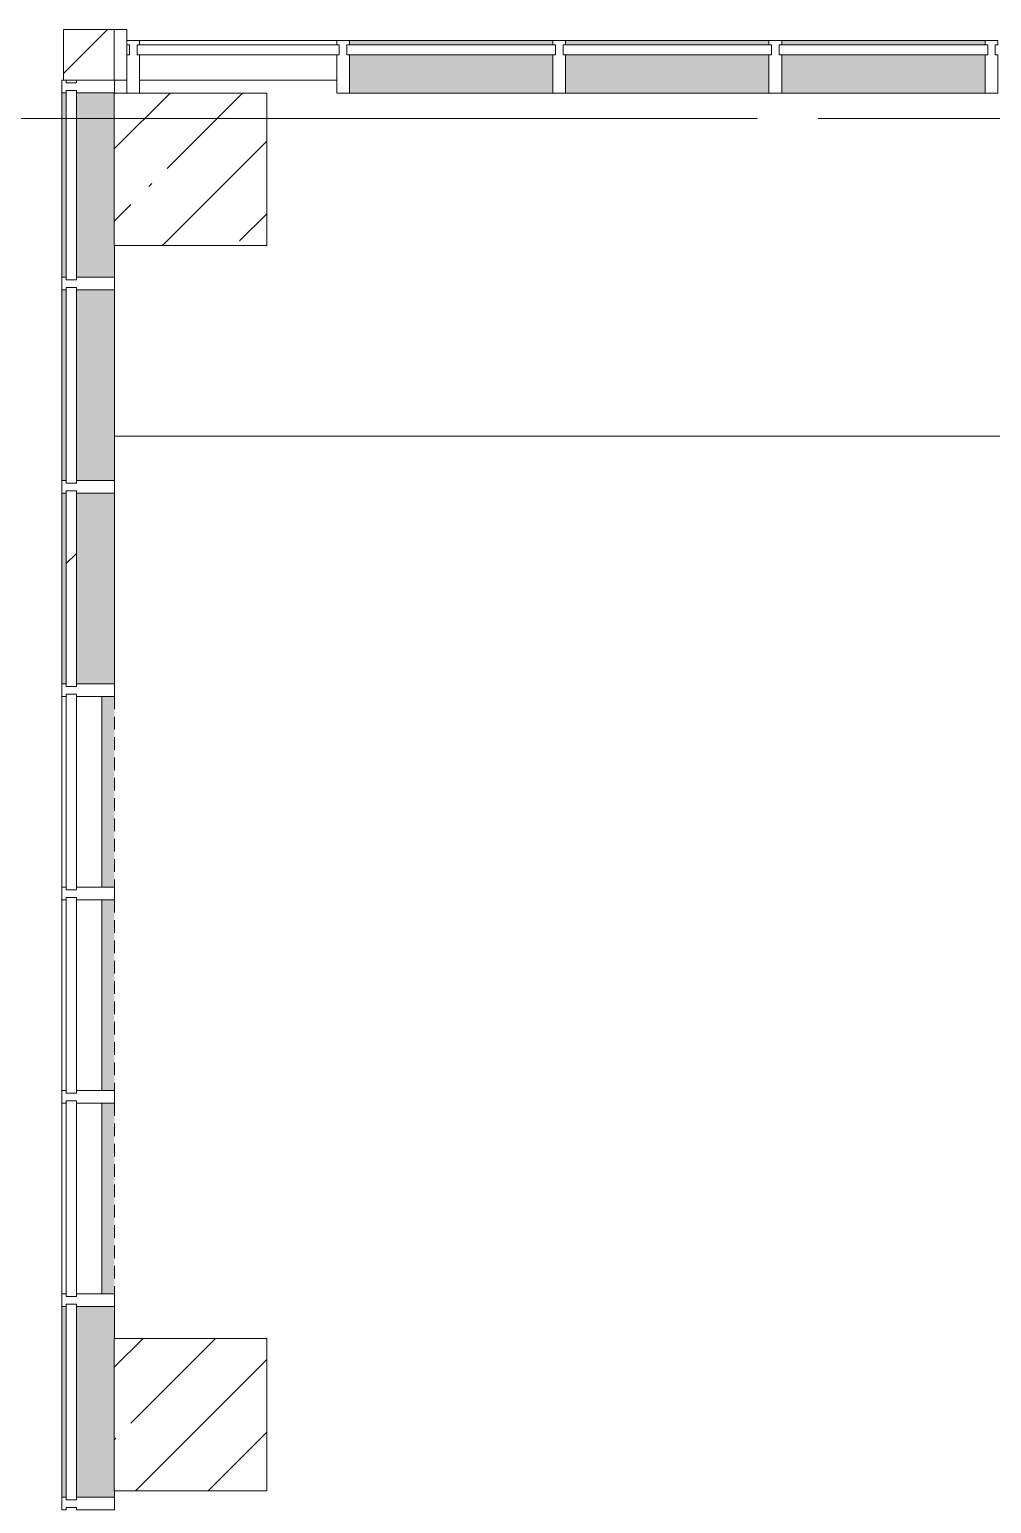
# Model space of a CAD drawing. Header units: millimetres. Extents: x 11693 to 241752, y -8553 to 29926.
# Drawn here: x 93467 to 97250, y 21550 to 27350 of the extents above; entities that cross this region are included whole.
import ezdxf

# ---------------------------------------------------------------- set-up
doc = ezdxf.new("R2010")
doc.units = ezdxf.units.MM
doc.linetypes.add('200_ШТРИХ__ш1_п0_6_', pattern=[80, 50, -30])
doc.linetypes.add('Осевая', pattern=[1587.5, 317.5, -238.125, 793.75, -238.125])
for name, color, linetype, lineweight in [('A-DETL-MBND', 7, '200_ШТРИХ__ш1_п0_6_', 9), ('A-GLAZ-CURT-2', 7, 'Continuous', 5), ('A-GLAZ-CWMG-2', 7, 'Continuous', 5), ('A-WALL-5', 7, 'Continuous', 5), ('S-COLS', 7, 'Continuous', 5), ('Оси', 7, 'Continuous', 9), ('Оси-2', 7, 'Осевая', 9)]:
    doc.layers.add(name, color=color, linetype=linetype, lineweight=lineweight)
doc.layers.add('A-FLOR-1', color=7, linetype='Continuous', lineweight=5, true_color=0xaaaaaa)
doc.layers.add('A-GLAZ-CWMG-4', color=7, linetype='Continuous', lineweight=5, true_color=0x383e42)

# ---------------------------------------------------------------- blocks, each defined once
blk = doc.blocks.new('Прямоугольный импост - Импост структурный с накладкой - 190мм-22856805-Общий план 2 этажа с размещением фрагментов 2_1-2_7')
at = {"layer": 'A-GLAZ-CWMG-2'}
for p, q in [((0, 17), (-50, 17)), ((-50, 17), (-50, 0)), ((-50, 0), (-40, 0)), ((-40, 0), (-40, -40)), ((-10, -40), (-10, 0)), ((-10, 0), (-0.1, 0)), ((0, 11.1), (0, 17)), ((-40, -40), (-50, -40)), ((-50, -40), (-50, -190)), ((-0.1, -40), (-10, -40)), ((-50, -190), (0, -190))]:
    blk.add_line(p, q, dxfattribs=at)
blk = doc.blocks.new('Системная панель - Стекло - 40мм-22858580-Общий план 2 этажа с размещением фрагментов 2_1-2_7')
at = {"layer": 'A-GLAZ-CURT-2'}
for p, q in [((372.5, 40), (-372.5, 40)), ((-372.5, 40), (-372.5, 0)), ((-372.5, 0), (372.5, 0)), ((372.5, 0), (372.5, 40))]:
    blk.add_line(p, q, dxfattribs=at)
blk = doc.blocks.new('Системная панель - Стекло - 40мм-V58-Общий план 2 этажа с размещением фрагментов 2_1-2_7')
at = {"layer": 'A-GLAZ-CURT-2'}
for p, q in [((385, 40), (-385, 40)), ((-385, 40), (-385, 0)), ((-385, 0), (385, 0)), ((385, 0), (385, 40))]:
    blk.add_line(p, q, dxfattribs=at)
blk = doc.blocks.new('Прямоугольный импост - Импост структурный с накладкой - 190мм-22856798-Общий план 2 этажа с размещением фрагментов 2_1-2_7')
at = {"layer": 'A-GLAZ-CWMG-2'}
for p, q in [((-25, 0), (-25, 17)), ((-25, 17), (25, 17)), ((-15, 0), (-25, 0)), ((-15, -40), (-15, 0)), ((25, 0), (15, 0)), ((15, 0), (15, -40)), ((25, 17), (25, 0)), ((-25, -190), (-25, -40)), ((-25, -40), (-15, -40)), ((15, -40), (25, -40)), ((25, -40), (25, -190)), ((25, -190), (-25, -190))]:
    blk.add_line(p, q, dxfattribs=at)
blk = doc.blocks.new('Прямоугольный импост - Импост структурный с накладкой - 160мм-22858437-Общий план 2 этажа с размещением фрагментов 2_1-2_7')
at = {"layer": 'A-GLAZ-CWMG-2'}
for p, q in [((3854.1, 23925.1), (3854.1, 23175.1)), ((4011.1, 23925.1), (4011.1, 23175.1))]:
    blk.add_line(p, q, dxfattribs=at)
blk = doc.blocks.new('Системная панель - Стекло - 40мм-V59-Общий план 2 этажа с размещением фрагментов 2_1-2_7')
at = {"layer": 'A-GLAZ-CURT-2'}
for p, q in [((385, 40), (-385, 40)), ((-385, 40), (-385, 0)), ((-385, 0), (385, 0)), ((385, 0), (385, 40))]:
    blk.add_line(p, q, dxfattribs=at)
blk = doc.blocks.new('Системная панель - Стекло - 40мм-V60-Общий план 2 этажа с размещением фрагментов 2_1-2_7')
at = {"layer": 'A-GLAZ-CURT-2'}
h = blk.add_hatch(dxfattribs=at)
h.set_pattern_fill('FP_70', color=256, style=0, pattern_type=2)
h.set_pattern_definition([(135, (23850.1, -4371.1), (-1414.21, -1414.21), [1000, -3000]), (135, (24350.1, -5371.1), (-1414.21, -1414.21), [3000, -1000]), (135, (24850.1, -3371.1), (-1414.21, -1414.21), [1000, -3000])])
h.paths.add_polyline_path([(385, 40), (-385, 40), (-385, 0), (385, 0)])
for p, q in [((385, 40), (-385, 40)), ((-385, 40), (-385, 0)), ((-385, 0), (385, 0)), ((385, 0), (385, 40))]:
    blk.add_line(p, q, dxfattribs=at)
blk = doc.blocks.new('Системная панель - Стекло - 40мм-22856069-Общий план 2 этажа с размещением фрагментов 2_1-2_7')
at = {"layer": 'A-GLAZ-CURT-2'}
for p, q in [((397.5, 0), (-397.5, 0)), ((-397.5, 0), (-397.5, -40)), ((397.5, -40), (397.5, 0)), ((-397.5, -40), (397.5, -40))]:
    blk.add_line(p, q, dxfattribs=at)
blk = doc.blocks.new('Прямоугольный импост - Импост структурный с накладкой - 160мм-22794259-Общий план 2 этажа с размещением фрагментов 2_1-2_7')
at = {"layer": 'A-GLAZ-CWMG-2'}
for p, q in [((4160, 27307), (4935, 27307)), ((4160, 27150), (4935, 27150))]:
    blk.add_line(p, q, dxfattribs=at)
blk = doc.blocks.new('Прямоугольный импост - Импост структурный с накладкой - 190мм-V64-Общий план 2 этажа с размещением фрагментов 2_1-2_7')
at = {"layer": 'A-GLAZ-CWMG-2'}
for p, q in [((-50, 190), (-50, 40)), ((0, 40), (0, 190)), ((-50, 40), (-40, 40)), ((-40, 0), (-50, 0)), ((-50, 0), (-50, -17)), ((-40, 40), (-40, 0)), ((-10, 0), (-10, 40)), ((-10, 40), (0, 40)), ((0, 0), (-10, 0)), ((0, -17), (0, 0)), ((-50, -17), (0, -17))]:
    blk.add_line(p, q, dxfattribs=at)
blk = doc.blocks.new('Системная панель - Стекло - 40мм-V92-Общий план 2 этажа с размещением фрагментов 2_1-2_7')
at = {"layer": 'A-GLAZ-CURT-2'}
h = blk.add_hatch(dxfattribs=at)
h.set_pattern_fill('FP_91', color=256, style=0, pattern_type=2)
h.set_pattern_definition([(135, (24650.1, -4371.1), (-1414.21, -1414.21), [1000, -3000]), (135, (25150.1, -5371.1), (-1414.21, -1414.21), [3000, -1000]), (135, (25650.1, -3371.1), (-1414.21, -1414.21), [1000, -3000])])
h.paths.add_polyline_path([(385, 40), (-385, 40), (-385, 0), (385, 0)])
for p, q in [((385, 40), (-385, 40)), ((-385, 40), (-385, 0)), ((-385, 0), (385, 0)), ((385, 0), (385, 40))]:
    blk.add_line(p, q, dxfattribs=at)
blk = doc.blocks.new('Прямоугольный импост - Импост структурный с накладкой - 190мм-V93-Общий план 2 этажа с размещением фрагментов 2_1-2_7')
at = {"layer": 'A-GLAZ-CWMG-4'}
for points in [[(3871.1, 24775.1), (3871.1, 25525.1), (3854.1, 25525.1), (3854.1, 24775.1)], [(4061.1, 24775.1), (4061.1, 25525.1), (3911.1, 25525.1), (3911.1, 24775.1)]]:
    blk.add_hatch(color=256, dxfattribs=at).paths.add_polyline_path(points)
at = {"layer": 'A-GLAZ-CWMG-2'}
for p, q in [((3854.1, 25525.1), (3854.1, 24775.1)), ((4061.1, 25525.1), (4061.1, 24775.1))]:
    blk.add_line(p, q, dxfattribs=at)
blk = doc.blocks.new('Прямоугольный импост - Импост структурный с накладкой - 190мм-22856065-Общий план 2 этажа с размещением фрагментов 2_1-2_7')
at = {"layer": 'A-GLAZ-CWMG-2'}
for p, q in [((-25, 40), (-25, 190)), ((-25, 190), (25, 190)), ((25, 190), (25, 40)), ((-15, 40), (-25, 40)), ((-25, -17), (-25, 0)), ((-25, 0), (-15, 0)), ((-15, 0), (-15, 40)), ((15, 40), (15, 0)), ((25, 40), (15, 40)), ((15, 0), (25, 0)), ((25, 0), (25, -17)), ((25, -17), (-25, -17))]:
    blk.add_line(p, q, dxfattribs=at)
blk = doc.blocks.new('Системная панель - Стекло - 40мм-V130-Общий план 2 этажа с размещением фрагментов 2_1-2_7')
at = {"layer": 'A-GLAZ-CURT-2'}
for p, q in [((410, 0), (-410, 0)), ((-410, 0), (-410, -40)), ((-410, -40), (410, -40)), ((410, -40), (410, 0))]:
    blk.add_line(p, q, dxfattribs=at)
blk = doc.blocks.new('Прямоугольный импост - Импост структурный с накладкой - 190мм-V97-Общий план 2 этажа с размещением фрагментов 2_1-2_7')
at = {"layer": 'A-GLAZ-CWMG-4'}
for points in [[(7535, 27290), (8335, 27290), (8335, 27307), (7535, 27307)], [(8335, 27100), (8335, 27250), (7535, 27250), (7535, 27100)]]:
    blk.add_hatch(color=256, dxfattribs=at).paths.add_polyline_path(points)
at = {"layer": 'A-GLAZ-CWMG-2'}
for p, q in [((7535, 27307), (8335, 27307)), ((7535, 27100), (8335, 27100))]:
    blk.add_line(p, q, dxfattribs=at)
blk = doc.blocks.new('Системная панель - Стекло - 40мм-V131-Общий план 2 этажа с размещением фрагментов 2_1-2_7')
at = {"layer": 'A-GLAZ-CURT-2'}
for p, q in [((410, 0), (-410, 0)), ((-410, 0), (-410, -40)), ((-410, -40), (410, -40)), ((410, -40), (410, 0))]:
    blk.add_line(p, q, dxfattribs=at)
blk = doc.blocks.new('Прямоугольный импост - Импост структурный с накладкой - 190мм-22858574-Общий план 2 этажа с размещением фрагментов 2_1-2_7')
at = {"layer": 'A-GLAZ-CWMG-4'}
for points in [[(3871.1, 26375.1), (3871.1, 27100.1), (3854.1, 27100.1), (3854.1, 26375.1)], [(4061.1, 26375.1), (4060, 27100.1), (3911.1, 27100.1), (3911.1, 26375.1), (4060, 26375.1)]]:
    blk.add_hatch(color=256, dxfattribs=at).paths.add_polyline_path(points)
at = {"layer": 'A-GLAZ-CWMG-2'}
for p, q in [((3854.1, 27100.1), (3854.1, 26375.1)), ((4061.1, 26500), (4061.1, 26375.1))]:
    blk.add_line(p, q, dxfattribs=at)
blk = doc.blocks.new('BSC_Колонна _Прямоугольная - 200х200-22401950-Общий план 2 этажа с размещением фрагментов 2_1-2_7')
at = {"layer": 'S-COLS'}
h = blk.add_hatch(dxfattribs=at)
h.set_pattern_fill('FP_141', color=256, style=0, pattern_type=2)
h.set_pattern_definition([(45, (-3960, -27250), (-176.7767, 176.7767), [])])
h.paths.add_polyline_path([(-100, -100), (100, -100), (100, 100), (-100, 100)])
for p, q in [((100, 100), (-100, 100)), ((-100, 100), (-100, -100)), ((100, -100), (100, 100)), ((-100, -100), (100, -100))]:
    blk.add_line(p, q, dxfattribs=at)
blk = doc.blocks.new('Системная панель - Стекло - 40мм-V143-Общий план 2 этажа с размещением фрагментов 2_1-2_7')
at = {"layer": 'A-GLAZ-CURT-2'}
h = blk.add_hatch(dxfattribs=at)
h.set_pattern_fill('FP_142', color=256, style=0, pattern_type=2)
h.set_pattern_definition([(45, (-6735, -26790), (-1414.21, 1414.21), [1000, -3000]), (45, (-7735, -27290), (-1414.21, 1414.21), [3000, -1000]), (45, (-5735, -27790), (-1414.21, 1414.21), [1000, -3000])])
h.paths.add_polyline_path([(410, -40), (410, 0), (-410, 0), (-410, -40)])
for p, q in [((410, 0), (-410, 0)), ((-410, 0), (-410, -40)), ((-410, -40), (410, -40)), ((410, -40), (410, 0))]:
    blk.add_line(p, q, dxfattribs=at)
blk = doc.blocks.new('Системная панель - Стекло - 40мм-V144-Общий план 2 этажа с размещением фрагментов 2_1-2_7')
at = {"layer": 'A-GLAZ-CURT-2'}
for p, q in [((385, 40), (-385, 40)), ((-385, 40), (-385, 0)), ((-385, 0), (385, 0)), ((385, 0), (385, 40))]:
    blk.add_line(p, q, dxfattribs=at)
blk = doc.blocks.new('BSC_Колонна _Прямоугольная - 600х600-V150-Общий план 2 этажа с размещением фрагментов 2_1-2_7')
at = {"layer": 'S-COLS'}
h = blk.add_hatch(dxfattribs=at)
h.set_pattern_fill('FP_146', color=256, style=0, pattern_type=2)
h.set_pattern_definition([(45, (-4360, -26800), (-285.123, 285.123), []), (45, (-4074.88, -26800), (-285.123, 285.123), [504.031, -100.806, 16.764, -84.042])])
h.paths.add_polyline_path([(300, -300), (300, 300), (-300, 300), (-300, -300), (-263.8, -300)])
for p, q in [((300, 300), (-300, 300)), ((-300, 300), (-300, -300)), ((300, -300), (300, 300)), ((-300, -300), (300, -300))]:
    blk.add_line(p, q, dxfattribs=at)
blk = doc.blocks.new('BSC_Колонна _Прямоугольная - 600х600-V151-Общий план 2 этажа с размещением фрагментов 2_1-2_7')
at = {"layer": 'S-COLS'}
h = blk.add_hatch(dxfattribs=at)
h.set_pattern_fill('FP_148', color=256, style=0, pattern_type=2)
h.set_pattern_definition([(45, (-4360, -21900), (-285.123, 285.123), []), (45, (-4074.88, -21900), (-285.123, 285.123), [504.031, -100.806, 16.764, -84.042])])
h.paths.add_polyline_path([(-300, -300), (300, -300), (300, 300), (-300, 300), (-300, -63.7)])
for p, q in [((300, 300), (-300, 300)), ((-300, 300), (-300, -300)), ((300, -300), (300, 300)), ((-300, -300), (300, -300))]:
    blk.add_line(p, q, dxfattribs=at)
blk = doc.blocks.new('Системная панель - Стекло - 40мм-V162-Общий план 2 этажа с размещением фрагментов 2_1-2_7')
at = {"layer": 'A-GLAZ-CURT-2'}
for p, q in [((385, 40), (-385, 40)), ((-385, 40), (-385, 0)), ((-385, 0), (385, 0)), ((385, 0), (385, 40))]:
    blk.add_line(p, q, dxfattribs=at)
blk = doc.blocks.new('Прямоугольный импост - Импост структурный с накладкой - 190мм-V163-Общий план 2 этажа с размещением фрагментов 2_1-2_7')
at = {"layer": 'A-GLAZ-CWMG-4'}
for points in [[(3871.1, 21575.1), (3871.1, 22325.1), (3854.1, 22325.1), (3854.1, 21575.1)], [(4061.1, 21575.1), (4060, 22325.1), (3911.1, 22325.1), (3911.1, 21575.1), (4060, 21575.1)]]:
    blk.add_hatch(color=256, dxfattribs=at).paths.add_polyline_path(points)
at = {"layer": 'A-GLAZ-CWMG-2'}
for p, q in [((3854.1, 22325.1), (3854.1, 21575.1)), ((4061.1, 22325.1), (4061.1, 22200)), ((4061.1, 21600), (4061.1, 21575.1))]:
    blk.add_line(p, q, dxfattribs=at)
blk = doc.blocks.new('Прямоугольный импост - Импост структурный с накладкой - 190мм-V181-Общий план 2 этажа с размещением фрагментов 2_1-2_7')
at = {"layer": 'A-DETL-MBND'}
blk.add_hatch(color=256, dxfattribs=at).paths.add_polyline_path([(4061.1, 23975.1), (4061.1, 24725.1), (4011.1, 24725.1), (4011.1, 23975.1)])
blk.add_line((4061.1, 24725.1), (4061.1, 23975.1), dxfattribs=at)

msp = doc.modelspace()

# ---------------------------------------------------------------- hatches: boundary and pattern name
at = {"layer": 'A-WALL-5'}
h = msp.add_hatch(dxfattribs=at)
h.set_pattern_fill('FP_59', color=256, style=0, pattern_type=2)
h.set_pattern_definition([(135, (89739.81, 0), (-176.7767, -176.7767), [])])
h.paths.add_polyline_path([(103449.8, 27150), (103449.8, 27350), (103200.1, 27350), (103200.1, 27150)])
h.paths.add_polyline_path([(93799.8, 27150), (93849.8, 27150), (93849.8, 27350), (93799.8, 27350)])

# ---------------------------------------------------------------- linework, layer by layer
at = {"layer": 'A-FLOR-1'}
msp.add_line((99449.8, 25750), (93800.9, 25750), dxfattribs=at)
at = {"layer": 'A-WALL-5'}
for p, q in [((93849.8, 27350), (93799.8, 27350)), ((93849.8, 27150), (93849.8, 27350)), ((93799.8, 27150), (93849.8, 27150))]:
    msp.add_line(p, q, dxfattribs=at)
at = {"layer": 'Оси'}
msp.add_line((83512.2, 27000), (96012.2, 27000), dxfattribs=at)
at = {"layer": 'Оси-2'}
msp.add_line((96012.2, 27000), (111099.8, 27000), dxfattribs=at)

# ---------------------------------------------------------------- block references
at = {"layer": 'A-DETL-MBND'}
for p in [(89739.8, 0), (89739.8, -800), (89739.8, -1600)]:
    msp.add_blockref('Прямоугольный импост - Импост структурный с накладкой - 190мм-V181-Общий план 2 этажа с размещением фрагментов 2_1-2_7', p, dxfattribs=at)
at = {"layer": 'A-GLAZ-CURT-2'}
for name, p in [('Системная панель - Стекло - 40мм-22856069-Общий план 2 этажа с размещением фрагментов 2_1-2_7', (94287.3, 27290)), ('Системная панель - Стекло - 40мм-V131-Общий план 2 этажа с размещением фрагментов 2_1-2_7', (95124.8, 27290)), ('Системная панель - Стекло - 40мм-V143-Общий план 2 этажа с размещением фрагментов 2_1-2_7', (95974.8, 27290)), ('Системная панель - Стекло - 40мм-V130-Общий план 2 этажа с размещением фрагментов 2_1-2_7', (96824.8, 27290))]:
    msp.add_blockref(name, p, dxfattribs=at)
at = {"layer": 'A-GLAZ-CURT-2', "rotation": 269.9999999999999}
for name, p in [('Системная панель - Стекло - 40мм-22858580-Общий план 2 этажа с размещением фрагментов 2_1-2_7', (93610.9, 26737.6)), ('Системная панель - Стекло - 40мм-V144-Общий план 2 этажа с размещением фрагментов 2_1-2_7', (93610.9, 25950.1)), ('Системная панель - Стекло - 40мм-V92-Общий план 2 этажа с размещением фрагментов 2_1-2_7', (93610.9, 25150.1)), ('Системная панель - Стекло - 40мм-V60-Общий план 2 этажа с размещением фрагментов 2_1-2_7', (93610.9, 24350.1)), ('Системная панель - Стекло - 40мм-V58-Общий план 2 этажа с размещением фрагментов 2_1-2_7', (93610.9, 23550.1)), ('Системная панель - Стекло - 40мм-V59-Общий план 2 этажа с размещением фрагментов 2_1-2_7', (93610.9, 22750.1)), ('Системная панель - Стекло - 40мм-V162-Общий план 2 этажа с размещением фрагментов 2_1-2_7', (93610.9, 21950.1))]:
    msp.add_blockref(name, p, dxfattribs=at)
at = {"layer": 'A-GLAZ-CWMG-2'}
for name, p, rotation in [('Прямоугольный импост - Импост структурный с накладкой - 190мм-V64-Общий план 2 этажа с размещением фрагментов 2_1-2_7', (93849.8, 27290), 180), ('Прямоугольный импост - Импост структурный с накладкой - 190мм-22856805-Общий план 2 этажа с размещением фрагментов 2_1-2_7', (93610.9, 27150.1), 89.99999999999991)]:
    msp.add_blockref(name, p, dxfattribs=dict(at, rotation=rotation))
for name, p in [('Прямоугольный импост - Импост структурный с накладкой - 160мм-22794259-Общий план 2 этажа с размещением фрагментов 2_1-2_7', (89739.8, 0)), ('Прямоугольный импост - Импост структурный с накладкой - 190мм-V97-Общий план 2 этажа с размещением фрагментов 2_1-2_7', (87189.8, 0)), ('Прямоугольный импост - Импост структурный с накладкой - 190мм-V97-Общий план 2 этажа с размещением фрагментов 2_1-2_7', (88039.8, 0)), ('Прямоугольный импост - Импост структурный с накладкой - 190мм-V97-Общий план 2 этажа с размещением фрагментов 2_1-2_7', (88889.8, 0)), ('Прямоугольный импост - Импост структурный с накладкой - 190мм-22858574-Общий план 2 этажа с размещением фрагментов 2_1-2_7', (89739.8, 0)), ('Прямоугольный импост - Импост структурный с накладкой - 190мм-V93-Общий план 2 этажа с размещением фрагментов 2_1-2_7', (89739.8, 800)), ('Прямоугольный импост - Импост структурный с накладкой - 190мм-V93-Общий план 2 этажа с размещением фрагментов 2_1-2_7', (89739.8, 0)), ('Прямоугольный импост - Импост структурный с накладкой - 160мм-22858437-Общий план 2 этажа с размещением фрагментов 2_1-2_7', (89739.8, 800)), ('Прямоугольный импост - Импост структурный с накладкой - 160мм-22858437-Общий план 2 этажа с размещением фрагментов 2_1-2_7', (89739.8, 0)), ('Прямоугольный импост - Импост структурный с накладкой - 160мм-22858437-Общий план 2 этажа с размещением фрагментов 2_1-2_7', (89739.8, -800)), ('Прямоугольный импост - Импост структурный с накладкой - 190мм-V163-Общий план 2 этажа с размещением фрагментов 2_1-2_7', (89739.8, 0))]:
    msp.add_blockref(name, p, dxfattribs=at)
at = {"layer": 'A-GLAZ-CWMG-2', "extrusion": (0, 0, -1)}
for name, p, rotation in [('Прямоугольный импост - Импост структурный с накладкой - 190мм-22856065-Общий план 2 этажа с размещением фрагментов 2_1-2_7', (-94699.8, 27290), 180), ('Прямоугольный импост - Импост структурный с накладкой - 190мм-22856065-Общий план 2 этажа с размещением фрагментов 2_1-2_7', (-95549.8, 27290), 180), ('Прямоугольный импост - Импост структурный с накладкой - 190мм-22856065-Общий план 2 этажа с размещением фрагментов 2_1-2_7', (-96399.8, 27290), 180), ('Прямоугольный импост - Импост структурный с накладкой - 190мм-22856065-Общий план 2 этажа с размещением фрагментов 2_1-2_7', (-97249.8, 27290), 180), ('Прямоугольный импост - Импост структурный с накладкой - 190мм-22856798-Общий план 2 этажа с размещением фрагментов 2_1-2_7', (-93610.9, 26350.1), 270.0000000000001), ('Прямоугольный импост - Импост структурный с накладкой - 190мм-22856798-Общий план 2 этажа с размещением фрагментов 2_1-2_7', (-93610.9, 25550.1), 270.0000000000001), ('Прямоугольный импост - Импост структурный с накладкой - 190мм-22856798-Общий план 2 этажа с размещением фрагментов 2_1-2_7', (-93610.9, 24750.1), 270.0000000000001), ('Прямоугольный импост - Импост структурный с накладкой - 190мм-22856798-Общий план 2 этажа с размещением фрагментов 2_1-2_7', (-93610.9, 23950.1), 270.0000000000001), ('Прямоугольный импост - Импост структурный с накладкой - 190мм-22856798-Общий план 2 этажа с размещением фрагментов 2_1-2_7', (-93610.9, 23150.1), 270.0000000000001), ('Прямоугольный импост - Импост структурный с накладкой - 190мм-22856798-Общий план 2 этажа с размещением фрагментов 2_1-2_7', (-93610.9, 22350.1), 270.0000000000001), ('Прямоугольный импост - Импост структурный с накладкой - 190мм-22856798-Общий план 2 этажа с размещением фрагментов 2_1-2_7', (-93610.9, 21550.1), 270.0000000000001)]:
    msp.add_blockref(name, p, dxfattribs=dict(at, rotation=rotation))
at = {"layer": 'S-COLS'}
for name, p in [('BSC_Колонна _Прямоугольная - 200х200-22401950-Общий план 2 этажа с размещением фрагментов 2_1-2_7', (93699.8, 27250)), ('BSC_Колонна _Прямоугольная - 600х600-V150-Общий план 2 этажа с размещением фрагментов 2_1-2_7', (94099.8, 26800)), ('BSC_Колонна _Прямоугольная - 600х600-V151-Общий план 2 этажа с размещением фрагментов 2_1-2_7', (94099.8, 21900))]:
    msp.add_blockref(name, p, dxfattribs=at)

doc.saveas('drawing.dxf')
